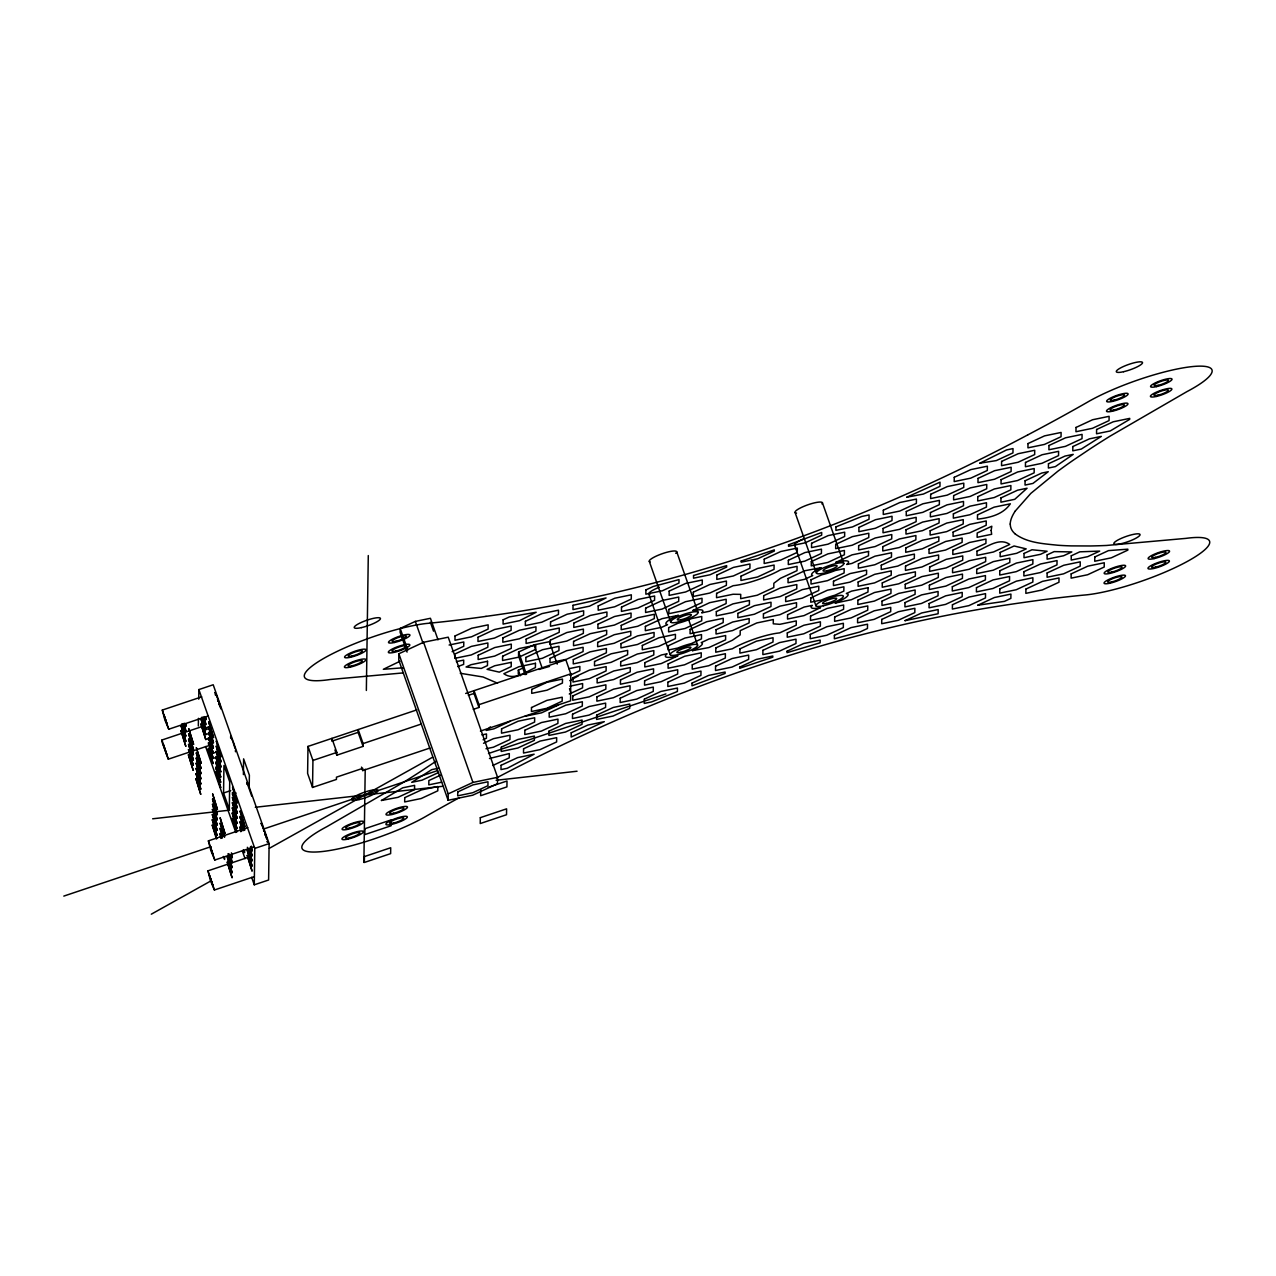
<?xml version="1.0" encoding="UTF-8"?>
<svg xmlns="http://www.w3.org/2000/svg" width="1276" height="1276" viewBox="0 0 1276 1276"><rect width="100%" height="100%" fill="white"/><g stroke="black" fill="none" stroke-linecap="round" stroke-linejoin="round"><path stroke-width="1.5" d="M186.105 724.529L186.073 726.347L184.861 723.38M198.338 725.996L198.45 718.324M198.721 699.168L198.865 689.582L213.204 684.765L269.124 843.595L268.614 880.009L254.275 884.81L251.643 877.346M205.755 739.522L200.954 724.034L205.755 739.522L209.344 738.325M205.819 734.545L201.034 719.058L205.819 734.545L209.408 733.349M209.471 728.373L205.899 729.585L202.31 717.064M206.058 717.83L206.042 719.648L204.83 716.681M208.339 749.921L208.371 748.103L213.156 763.59L208.339 749.921L211.928 748.709M213.236 758.391L208.435 742.903L213.236 758.391L216.808 757.178M213.299 753.175L208.514 737.688L213.299 753.175L216.888 751.979M215.947 768.71L215.963 766.892L220.764 782.395L215.947 768.71L219.52 767.514M216.011 763.542L216.043 761.74L220.828 777.228L216.011 763.542L219.6 762.346M216.091 758.391L216.123 756.572L220.907 772.06L216.091 758.391L219.679 757.178M223.555 793.002L223.954 765.456L229.712 781.805L229.313 809.367L223.555 793.002L230.733 790.61M224.608 857.6L224.576 859.418L223.364 856.451M230.653 738.086L230.669 736.268L232.487 740.718M232.487 794.214L232.519 792.412L237.304 807.899L232.487 794.214L236.076 793.018M235.47 751.755L235.486 749.953M244.226 830.405L240.047 816.401L244.864 830.07M243.397 774.596L243.62 758.853L249.378 775.202L249.203 787.021M244.561 850.901L244.545 852.703L243.333 849.736M246.906 784.246L246.922 782.443L251.739 796.112M254.275 884.81L254.785 848.412L198.865 689.582M416.869 709.871L307.994 746.412L307.612 773.431L312.54 787.452L336.433 779.429L336.465 777.164L362.751 768.327L362.719 770.592L429.916 748.039M312.54 787.452L312.939 760.432L307.994 746.412M336.784 755.201L336.832 752.409L331.888 738.389L331.856 741.197L358.125 732.36L358.173 729.569L363.102 743.589L363.07 746.38L336.784 755.201L334.934 749.953M363.883 862.464L365.223 769.221M366.356 690.46L368.286 555.554M398.862 653.759L398.782 660.139L448.131 800.291L472.758 795.187L497.48 783.719L497.576 777.323L448.227 637.187L423.584 642.275L398.862 653.759L448.211 793.895L448.131 800.291M438.019 639.834L430.427 618.286L415.338 621.396L400.185 628.43L400.122 632.338L407.092 652.1M454.735 656.933L454.782 654.078L471.37 646.39L487.879 642.96L487.831 647.251L471.243 654.955L454.719 658.368M478.947 707.462L474.018 693.458L474.05 690.651L478.994 704.671L478.947 707.462L473.316 709.36M480.717 789.812L480.637 795.698L506.923 786.877L507.003 780.992L488.23 787.292M518.279 674.127L518.343 670.155L523.479 667.763M557.213 664.126L549.318 641.7L533.99 644.874L518.598 652.02L518.55 655.992L525.122 674.685M465.66 693.474L565.858 659.836L570.787 673.84L570.595 700.795L480.414 731.084M203.155 726.188L161.861 740.048L162.148 742.313L168.241 759.204L207.749 745.966M168.368 759.124L161.94 740.064M247.783 827.63L208.355 840.868L210.955 850.853L214.815 860.024L254.227 846.785M247.353 857.616L207.924 870.854L210.524 880.839L214.384 890.01L253.812 876.772M214.432 889.93L208.004 870.854M201.72 696.84L162.291 710.078L164.891 720.047L168.751 729.218L208.179 715.98M168.751 729.218L162.291 710.078M214.815 860.024L208.419 840.868M1015.09 511.229L1030.785 493.429L1057.932 471.163A557.628 111.172 -19.4 0 1 1073.483 460.046L1090.438 448.642A678.577 135.288 -19.4 0 1 1109.769 436.328L1186.967 391.604A75.81 15.121 -19.4 0 0 1191.8 366.643A75.81 15.121 -19.4 0 0 1087.024 402.434A799.845 159.468 -19.4 0 1 1027.69 434.941M489.537 727.591L490.351 726.889M488.724 728.293L486.188 730.446L493.844 728.851L510.432 721.163M436.121 761.166L423.281 769.731A679.31 135.431 -19.4 0 1 404.014 781.997L327.023 826.577A75.81 15.121 -19.4 0 0 322.381 851.523A75.81 15.121 -19.4 0 0 427.316 815.555A800.515 159.596 -19.4 0 1 459.36 797.675M151.302 914.19L210.333 881.237M269.364 848.301L432.58 757.226M569.734 680.666L578.427 675.833M1027.674 434.941C858.828 524.835 676.025 590.517 485.996 616.356M496.476 777.945C661.383 691.225 839.512 627.983 1024.484 602.32A793.353 158.176 -19.4 0 1 1083.468 595.126A75.81 15.121 -19.4 0 0 1188.084 561.009A75.81 15.121 -19.4 0 0 1185.946 538.376L1106.563 545.458A683.139 136.197 -19.4 0 1 1090.198 545.969L1071.282 545.889A560.977 111.841 -19.4 0 1 1057.82 545.235C1043.29 543.688 1027.26 542.938 1015.09 533.878M399.914 661.303L383.326 669.294L403.168 667.779M452.119 651.669L463.73 646.278L463.794 641.987L449.104 645.034M538.903 669.469L549.557 666.407M569.862 675.339L579.814 670.713L579.878 666.439L568.857 668.704M569.287 694.016L582.558 687.844L582.622 683.569L569.766 686.217M483.11 739.777L486.427 738.23L486.491 733.955L481.865 734.912M558.154 705.134L541.582 712.821L525.058 716.251M483.524 743.27L493.477 738.66L510.001 735.231L509.937 739.522L493.365 747.226L486.012 748.741M438.577 772.506L422.005 780.194L411.701 782.332L431.766 769.635L438.641 768.216M440.459 775.186L428.864 780.577L428.8 784.852L441.64 782.204M489.474 758.518L509.315 753.558L509.252 757.832L492.68 765.536M448.211 793.895L472.933 782.427L497.576 777.323M205.914 727.767L209.503 726.57M208.482 739.506L212.071 738.294M208.419 744.705L211.991 743.509M468.388 695.34L474.018 693.458M312.939 760.432L336.832 752.409M363.102 743.589L420.968 724.146M478.994 704.671L570.787 673.84M240.016 818.203L243.604 817.007M63.8 896.103L211.019 846.658M263.877 828.922L437.524 770.608M488.485 753.494L665.913 693.921M254.785 848.412L269.124 843.595M456.345 661.638L463.698 660.107L463.635 664.397L457.749 666.598M152.657 818.793L229.648 810.164M255.312 807.277L442.82 786.271M496.125 780.29L577.055 771.23M403.296 672.899L330.197 679.502A75.81 15.121 -19.4 0 1 322.684 659.022A75.81 15.121 -19.4 0 1 426.104 623.501L426.615 623.454A796.495 158.798 -19.4 0 0 485.981 616.372M460.269 673.281L483.03 676.982L497.528 683.202M215.022 692.501L216.138 694.686M215.038 692.517L217.207 697.366M261.835 824.679L261.006 823.227L262.011 825.062M262.09 825.237L264.467 831.505M262.202 825.476L263.031 827.518M216.33 695.149L216.968 696.728M203.538 718.675L205.962 724.609L204.08 716.602M205.899 729.585L201.56 717.447M250.495 846.594L252.313 851.044L251.372 846.132M249.825 850.071L252.233 856.005L250.351 847.998M241.706 831.266L239.904 826.816L240.829 831.713M248.581 848.46L252.169 860.981L247.353 847.296M236.331 832.223L232.152 818.219L236.969 831.904M183.584 725.39L186.009 731.323L184.111 723.317M182.356 723.763L185.929 736.284L181.591 724.162M224.273 837.104L220.078 823.1L224.895 836.785M231.131 854.776L232.344 857.743L231.419 852.831M222.423 834.233L220.014 828.299L222.375 837.853M221.753 837.965L219.935 833.515L220.86 838.428M228.021 853.676L232.2 867.68L227.862 855.558M216.378 838.938L212.183 824.934L217 838.603M217.494 699.28L218.212 701.258M263.558 830.086L264.052 831.394L263.701 830.485M217.654 699.679L218.244 701.353M263.271 828.172L264.18 830.66M217.51 698.195L219.695 704.591M217.654 698.546L218.116 699.854M822.366 502.632L843.755 563.354A14.53 2.903 -19.4 0 1 823.977 573.099A14.53 2.903 -19.4 0 1 822.526 568.298A14.53 2.903 -19.4 0 1 843.819 563.498M795.076 512.505L816.465 573.243M794.549 545.059L815.938 605.781M676.663 551.647L698.052 612.368M687.892 617.536L697.621 645.13A14.53 2.903 -19.4 0 1 677.572 654.732A14.53 2.903 -19.4 0 1 676.487 649.803A14.53 2.903 -19.4 0 1 697.621 645.13M649.293 561.376L670.666 622.114M648.782 593.914L670.171 654.652M569.479 688.689L570.723 692.198M533.99 644.874L541.885 667.3M518.598 652.02L526.494 674.446M518.343 670.155L520.321 675.754M430.363 622.194L433.537 631.173M423.584 642.275L472.933 782.427M415.338 621.396L422.93 642.96M400.185 628.43L407.778 649.994M358.125 732.36L363.07 746.38M361.491 767.099L362.719 770.592M205.58 746.54L235.853 832.494M242.424 851.188L245.056 858.652M264.77 832.383L265.743 835.397M265.089 833.308L265.679 835.19M219.025 702.518L219.919 705.325M264.738 833.419L265.328 835.333M264.77 833.515L265.201 834.903M233.093 742.201L235.007 748.406M218.85 703.188L219.408 705.102M243.349 830.628L239.968 821.6L241.866 829.607M230.382 854.713L232.28 862.72L228.898 853.676M265.95 836.051L266.796 838.986M265.966 836.115L266.716 838.699M218.994 703.65L219.376 704.942M220.078 705.883L220.876 708.706M220.19 706.218L220.86 708.643M215.181 694.83L215.15 694.686M1010.273 524.053L1010.273 524.292A295.601 58.935 -19.4 0 0 1015.154 533.862M796.559 513.08A14.53 2.903 -19.4 0 1 807.293 505.009A14.53 2.903 -19.4 0 1 821.951 503.94M650.186 561.934A14.53 2.903 -19.4 0 1 663.026 553.433A14.53 2.903 -19.4 0 1 675.738 553.353M795.442 545.634A14.53 2.903 -19.4 0 1 804.566 538.52M649.931 594.632A14.53 2.903 -19.4 0 1 659.325 587.247M1010.209 524.069A293.943 58.6 -19.4 0 1 1015.154 511.213M991.149 530.465L991.659 534.293L977.129 537.308L977.193 533.017L991.819 526.222L991.149 530.465M181.001 730.733L185.786 746.221L181.001 730.733M181.064 725.773L185.865 741.26L181.064 725.773M188.401 754.802L193.186 770.289L188.401 754.802M188.481 749.602L193.266 765.09L188.481 749.602M188.545 744.402L193.346 759.89L188.545 744.402M188.625 739.187L193.41 754.674L188.625 739.187M188.704 733.987L193.489 749.475L188.704 733.987M188.768 728.771L193.569 744.275L188.768 728.771M195.93 778.759L200.715 794.262L195.93 778.759M196.01 773.607L200.795 789.094L196.01 773.607M196.073 768.439L200.874 783.927L196.073 768.439M196.153 763.271L200.938 778.775L196.153 763.271M196.217 758.119L201.018 773.607L196.217 758.119M196.297 752.952L201.082 768.439L196.297 752.952M196.376 747.8L201.161 763.287L196.376 747.8M208.594 732.488L213.379 747.975L208.594 732.488M208.658 727.288L213.459 742.776L208.658 727.288M208.738 722.072L213.523 737.56L208.738 722.072M212.263 819.766L217.048 835.254L212.263 819.766M212.326 814.598L217.127 830.086L212.326 814.598M212.406 809.447L217.191 824.934L212.406 809.447M212.486 804.279L217.271 819.766L212.486 804.279M212.55 799.111L217.351 814.598L212.55 799.111M212.629 793.959L217.414 809.447L212.629 793.959M215.899 772.06L220.684 787.547L215.899 772.06M216.186 751.42L220.987 766.908L216.186 751.42M216.266 746.253L221.051 761.74L216.266 746.253M216.33 741.085L221.131 756.572L216.33 741.085M220.158 817.9L224.943 833.387L220.158 817.9M227.272 862.129L232.057 877.633L227.272 862.129M227.335 857.169L232.136 872.656L227.335 857.169M232.216 813.067L237.017 828.555L232.216 813.067M232.296 807.899L237.081 823.387L232.296 807.899M232.376 802.732L237.161 818.219L232.376 802.732M232.439 797.58L237.24 813.067L232.439 797.58M232.599 787.244L237.384 802.732L232.599 787.244M240.127 811.185L244.912 826.673L240.127 811.185M247.241 855.43L252.026 870.918L247.241 855.43M247.305 850.47L252.09 865.957L247.305 850.47M364.442 856.563L364.346 862.464L390.631 853.628L390.711 847.742L364.442 856.563M364.84 828.73L364.745 834.616L391.03 825.795L391.11 819.91L364.84 828.73M381.444 800.483L397.968 797.34L414.54 789.637L414.604 785.362L402.753 787.802L381.444 800.483M404.747 797.644L404.683 801.934L421.208 798.505L437.796 790.817L437.843 786.526L421.335 789.94L404.747 797.644M455.038 635.958L454.974 640.233L471.498 636.82L488.086 629.116L488.15 624.841L471.626 628.255L455.038 635.958M457.765 791.933L457.701 795.841L472.79 792.715L487.942 785.681L487.99 781.773L472.902 784.899L457.765 791.933M478.037 637.202L477.974 641.493L494.498 638.08L511.086 630.376L511.15 626.085L494.625 629.499L478.037 637.202M478.197 655.242L478.133 659.517L494.657 656.103L511.245 648.399L511.309 644.125L494.785 647.538L478.197 655.242M480.318 817.661L480.239 823.546L506.524 814.726L506.604 808.825L480.318 817.661M487.528 661.287L487.464 665.578L481.275 668.449L466.059 666.997L471.004 664.7L487.528 661.287M501.053 765.313L500.99 769.587L507.194 768.312L534.15 754.196L517.641 757.609L501.053 765.313M501.309 747.178L501.245 751.452L517.769 748.039L534.357 740.335L534.421 736.061L517.896 739.474L501.309 747.178M501.564 728.883L501.516 733.174L518.04 729.76L534.612 722.056L534.676 717.766L518.152 721.195L501.564 728.883M502.616 656.231L502.553 660.505L519.077 657.092L535.665 649.388L535.713 645.114L519.204 648.527L502.616 656.231M502.872 637.936L502.808 642.211L519.332 638.798L535.92 631.094L535.984 626.819L519.46 630.232L502.872 637.936M503.127 619.801L503.079 624.092L519.603 620.662L536.191 612.257L509.363 616.914L503.127 619.801M511.261 662.34L511.213 666.614L499.299 672.149L487.065 669.326L494.753 665.753L511.261 662.34M523.575 748.773L523.511 753.047L540.035 749.634L556.623 741.93L556.671 737.656L540.147 741.069L523.575 748.773M525.393 621.3L525.329 625.591L541.853 622.178L558.441 614.474L558.505 610.183L541.981 613.612L525.393 621.3M524.851 730.255L524.787 734.529L541.311 731.116L557.899 723.412L557.963 719.138L541.439 722.551L524.851 730.255M525.887 657.427L525.84 661.702L542.364 658.288L558.936 650.585L559 646.31L542.475 649.723L525.887 657.427M526.159 639.132L526.095 643.423L542.619 640.01L559.207 632.306L559.271 628.015L542.747 631.445L526.159 639.132M531.502 707.526L531.438 711.498L546.782 708.324L562.158 701.178L562.222 697.206L546.894 700.38L531.502 707.526M531.757 689.391L531.709 693.362L547.037 690.188L562.429 683.043L562.477 679.071L547.149 682.245L531.757 689.391M535.457 663.297L535.394 667.587C525.521 672.021 513.973 680.953 503.829 673.728L518.933 666.726L535.457 663.297M548.983 731.164L548.919 735.455L565.443 732.041L582.031 724.337L582.095 720.047L565.571 723.46L548.983 731.164M549.254 712.885L549.19 717.16L565.715 713.747L582.303 706.043L582.35 701.768L565.826 705.181L549.254 712.885M550.036 658.416L549.972 662.691L566.496 659.277L583.068 651.573L583.132 647.299L566.608 650.712L550.036 658.416M550.291 640.217L550.227 644.492L566.751 641.078L583.339 633.375L583.403 629.1L566.879 632.513L550.291 640.217M550.546 621.922L550.482 626.213L567.007 622.8L583.595 615.096L583.658 610.805L567.134 614.219L550.546 621.922M571.217 732.775L571.154 737.05L604.314 721.658L587.789 725.071L571.217 732.775M573.036 605.303L572.972 609.593L589.496 606.18L606.084 597.95L573.036 605.303M572.525 714.241L572.461 718.532L588.986 715.102L605.574 707.414L605.637 703.124L589.113 706.537L572.525 714.241M572.796 695.946L572.733 700.237L589.257 696.824L605.845 689.12L605.893 684.829L589.368 688.258L572.796 695.946M573.052 677.747L572.988 682.022L589.512 678.609L606.1 670.905L606.164 666.63L589.64 670.044L573.052 677.747M573.307 659.612L573.243 663.903L589.767 660.474L606.355 652.786L606.419 648.495L589.895 651.908L573.307 659.612M573.578 641.413L573.514 645.704L590.038 642.291L606.626 634.587L606.674 630.296L590.15 633.709L573.578 641.413M573.833 623.135L573.769 627.409L590.294 623.996L606.882 616.292L606.945 612.017L590.421 615.431L573.833 623.135M594.552 661.51L594.488 665.785L611.013 662.372L627.601 654.668L627.664 650.393L611.14 653.806L594.552 661.51M596.658 715.166L596.61 719.441L613.118 716.027L629.706 708.324L629.77 704.049L613.246 707.462L596.658 715.166M596.929 696.871L596.865 701.146L613.389 697.733L629.977 690.029L630.041 685.754L613.517 689.168L596.929 696.871M597.184 678.673L597.12 682.963L613.644 679.534L630.232 671.846L630.296 667.555L613.772 670.969L597.184 678.673M597.71 642.402L597.646 646.693L614.171 643.264L630.759 635.576L630.807 631.285L614.282 634.698L597.71 642.402M597.965 624.203L597.902 628.494L614.426 625.065L631.014 617.377L631.078 613.086L614.553 616.499L597.965 624.203M598.221 605.925L598.173 610.199L614.697 606.786L631.269 599.082L631.333 594.807L614.809 598.221L598.221 605.925M620.2 698.227L620.152 702.518L636.66 699.104L653.248 691.401L653.312 687.11L636.788 690.539L620.2 698.227M620.471 679.948L620.407 684.223L636.931 680.81L653.519 673.106L653.583 668.831L637.059 672.245L620.471 679.948M620.726 661.734L620.662 666.024L637.187 662.595L653.775 654.907L653.838 650.616L637.314 654.03L620.726 661.734M620.981 643.598L620.933 647.889L637.458 644.476L654.03 636.772L654.094 632.481L637.569 635.911L620.981 643.598M621.252 625.415L621.189 629.69L637.713 626.277L654.301 618.573L654.365 614.298L637.84 617.712L621.252 625.415M621.508 607.121L621.444 611.395L637.968 607.982L654.556 600.278L654.62 596.004L638.096 599.417L621.508 607.121M642.338 645.465L642.275 649.739L658.799 646.326L675.387 638.622L675.451 634.347L658.926 637.761L642.338 645.465M644.348 699.152L644.284 703.427L651.605 701.912L677.396 691.496L677.444 688.035L660.92 691.448L644.348 699.152M644.603 680.858L644.539 685.148L661.064 681.719L677.652 674.031L677.715 669.74L661.191 673.154L644.603 680.858M644.859 662.659L644.795 666.949L661.319 663.536L677.907 655.832A19.587 3.908 -19.4 0 1 667.109 653.79L661.447 654.971L644.859 662.659M645.385 626.388L645.321 630.679L661.845 627.266L667.523 624.618A19.587 3.908 -19.4 0 1 678.497 615.303L661.973 618.685L645.385 626.388M645.64 608.189L645.576 612.48L662.1 609.067L678.688 601.363L678.752 597.072L662.228 600.502L645.64 608.189M645.911 589.911L645.847 594.185L662.372 590.772L678.96 583.068L679.007 579.607L653.264 586.497L645.911 589.911M667.89 682.229L667.827 686.504L684.351 683.091L700.923 675.387L700.987 671.112L684.462 674.525L667.89 682.229M668.145 663.935L668.082 668.225L684.606 664.796L701.194 657.108L701.258 652.818L684.734 656.231L668.145 663.935M668.401 645.72L668.337 650.01L677.731 648.064A19.587 3.908 -19.4 0 1 691.273 643.614L701.449 638.893L701.513 634.603L684.989 638.032L668.401 645.72M668.672 627.601L668.608 631.875L685.132 628.462L701.704 620.758L701.768 616.483L691.688 618.557A19.587 3.908 -19.4 0 1 678.019 623.246L668.672 627.601M668.927 609.402L668.863 613.676L685.387 610.263L701.975 602.559L702.039 598.284L685.515 601.698L668.927 609.402M669.182 591.107L669.134 595.398L685.643 591.968L702.231 584.28L702.294 579.99L685.77 583.403L669.182 591.107M690.125 629.419L690.061 633.693L706.585 630.28L723.173 622.576L723.237 618.302L706.713 621.715L690.125 629.419M692.023 683.139L691.975 685.802L725.103 673.457L725.119 672.021L708.595 675.435L692.023 683.139M692.278 664.844L692.214 669.134L708.738 665.721L725.326 658.017L725.39 653.727L708.866 657.156L692.278 664.844M692.485 650.648L709.009 647.522L725.581 639.818L725.645 635.544L709.121 638.957L701.258 642.61A19.587 3.908 -19.4 0 1 692.485 650.648M693.059 610.391L693.059 610.662A19.587 3.908 -19.4 0 1 701.672 612.879L709.52 611.252L726.108 603.548L726.172 599.273L709.647 602.687L693.059 610.391M693.315 592.192L693.267 596.466L709.775 593.053L726.363 585.349L726.427 581.074L709.903 584.488L693.315 592.192M693.554 575.508L693.522 578.188L710.046 574.758L726.634 567.07L726.65 565.619L693.554 575.508M715.565 666.216L715.501 670.506L732.025 667.077L748.613 659.389L748.661 655.098L732.137 658.512L715.565 666.216M715.82 647.921L715.756 652.211L732.28 648.798A34.101 6.795 -19.4 0 1 779.636 632.896L796.224 625.192L796.288 620.902L779.764 624.331L773.256 623.805L773.32 619.53L756.796 622.943L740.224 630.647L740.16 634.922L732.408 640.233L715.82 647.921M716.075 629.722L716.027 633.997L732.552 630.583L749.124 622.879L749.187 618.605L732.663 622.018L716.075 629.722M716.346 611.587L716.283 615.861L732.807 612.448L749.395 604.744L749.443 600.47L732.934 603.883L716.346 611.587M716.602 593.388L716.538 597.678L733.062 594.249L740.734 594.377L740.67 598.651L757.194 595.238L773.782 587.534L773.846 583.26L780.418 578.347L797.006 570.659L797.069 566.369L780.545 569.782A34.101 6.795 -19.4 0 1 733.19 585.684L716.602 593.388M716.873 575.093L716.809 579.384L733.333 575.97L749.905 568.267L749.969 563.976L733.445 567.405L716.873 575.093M737.911 613.373L737.847 617.648L754.371 614.235L770.959 606.531L771.023 602.256L754.499 605.669L737.911 613.373M739.697 667.125L739.681 668.289L772.778 657.188L772.809 656.008L756.285 659.437L739.697 667.125M739.952 648.846L739.889 653.121L756.413 649.707L773.001 642.003L773.065 637.729L756.54 641.142L739.952 648.846M741.005 576.178L740.941 580.468L757.465 577.039L774.038 569.351L774.101 565.061L757.577 568.474L741.005 576.178M741.212 561.009L741.197 562.174L757.721 558.76L774.309 551.057L774.325 549.876L741.212 561.009M762.92 650.313L762.857 654.604L779.381 651.175L795.969 643.487L796.017 639.196L779.508 642.61L762.92 650.313M763.447 613.836L763.383 618.11L779.907 614.697L796.479 606.993L796.543 602.719L780.019 606.132L763.447 613.836M763.702 595.685L763.638 599.959L780.162 596.546L796.75 588.842L796.814 584.567L780.29 587.981L763.702 595.685M764.228 559.191L764.164 563.482L780.689 560.068L797.261 552.364L797.325 548.074L780.8 551.503L764.228 559.191M785.697 597.327L785.649 601.602L802.157 598.189L818.745 590.485L818.809 586.21L802.285 589.624L785.697 597.327M787.053 651.223L787.037 652.674L820.117 642.801L820.165 640.105L803.641 643.535L787.053 651.223M787.308 632.944L787.244 637.218L803.768 633.805L820.356 626.101L820.42 621.827L803.896 625.24L787.308 632.944M787.579 614.745L787.515 619.035L804.039 615.606L820.627 607.583A19.587 3.908 -19.4 0 1 812.27 605.366L804.151 607.041L787.579 614.745M788.09 578.475L788.026 582.749L804.55 579.336L812.7 575.556A19.587 3.908 -19.4 0 1 821.202 567.676L804.678 570.771L788.09 578.475M788.361 560.276L788.297 564.566L804.821 561.137L821.393 553.449L821.457 549.159L804.933 552.572L788.361 560.276M788.568 544.82L788.552 546.272L805.076 542.858L821.664 535.154L821.696 532.475L788.568 544.82M810.276 634.411L810.212 638.702L826.736 635.273L843.324 627.585L843.388 623.294L826.864 626.707L810.276 634.411M810.531 616.117L810.467 620.407L826.992 616.994L843.58 609.29L843.643 604.999L827.119 608.429L810.531 616.117M810.802 597.934L810.739 602.208L821.473 599.991A19.587 3.908 -19.4 0 1 835.03 595.19L843.835 591.091L843.899 586.816L827.374 590.23L810.802 597.934M811.058 579.783L810.994 584.057L827.518 580.644L844.106 572.956L844.17 568.665L835.381 570.484A19.587 3.908 -19.4 0 1 821.84 574.774L811.058 579.783M811.313 561.584L811.249 565.874L827.773 562.445L844.361 554.757L844.425 550.466L827.901 553.88L811.313 561.584M811.584 543.305L811.52 547.579L828.044 544.166L844.632 536.462L844.68 532.188L828.156 535.601L811.584 543.305M833.483 581.282L833.435 585.556L849.944 582.143L866.532 574.439L866.595 570.165L850.071 573.578L833.483 581.282M834.408 635.32L834.36 638.798L860.104 631.907L867.457 628.494L867.52 624.203L850.996 627.632L834.408 635.32M834.663 617.042L834.616 621.316L851.124 617.903L867.712 610.199L867.776 605.925L851.252 609.338L834.663 617.042M835.716 544.374L835.652 548.664L852.177 545.235L868.765 537.547L868.812 533.256L852.288 536.67L835.716 544.374M835.955 526.908L835.908 530.369L852.432 526.956L869.02 519.252L869.084 514.962L861.763 516.477L835.955 526.908M857.632 618.509L857.568 622.8L874.092 619.37L890.68 611.683L890.744 607.392L874.22 610.805L857.632 618.509M857.887 600.214L857.823 604.505L874.347 601.092L890.935 593.388L890.999 589.097L874.475 592.527L857.887 600.214M858.158 582.015L858.094 586.29L874.618 582.877L891.206 575.173L891.254 570.898L874.73 574.312L858.158 582.015M858.413 563.88L858.349 568.171L874.873 564.742L891.461 557.054L891.525 552.763L875.001 556.176L858.413 563.88M858.668 545.681L858.604 549.972L875.129 546.559L891.717 538.855L891.78 534.564L875.256 537.978L858.668 545.681M858.939 527.403L858.876 531.677L875.4 528.264L891.988 520.56L892.036 516.286L875.511 519.699L858.939 527.403M868.031 587.726L867.983 592.016L851.395 599.704L834.998 603.101A19.587 3.908 -19.4 0 0 846.339 593.547L851.507 591.139L868.031 587.726M868.557 551.455L868.493 555.73L851.905 563.434L846.754 564.502A19.587 3.908 -19.4 0 0 835.573 562.509L852.033 554.869L868.557 551.455M881.269 565.236L881.222 569.511L897.746 566.097L914.318 558.394L914.382 554.119L897.857 557.532L881.269 565.236M881.764 619.418L881.7 623.709L898.224 620.295L914.812 612.592L914.876 608.301L898.352 611.73L881.764 619.418M882.019 601.14L881.971 605.414L898.495 602.001L915.067 594.297L915.131 590.022L898.607 593.436L882.019 601.14M882.29 582.941L882.226 587.231L898.751 583.802L915.339 576.114L915.386 571.823L898.878 575.237L882.29 582.941M882.801 546.67L882.753 550.945L899.261 547.532L915.849 539.828L915.913 535.553L899.389 538.966L882.801 546.67M883.072 528.471L883.008 532.762L899.532 529.333L916.12 521.645L916.168 517.354L899.644 520.768L883.072 528.471M883.327 510.193L883.263 514.467L899.787 511.054L916.375 503.35L916.439 499.075L899.915 502.489L883.327 510.193M904.987 602.607L904.923 606.898L921.447 603.468L938.035 595.78L938.099 591.49L921.575 594.903L904.987 602.607M905.242 584.312L905.194 588.603L921.703 585.19L938.291 577.486L938.354 573.195L921.83 576.624L905.242 584.312M905.513 566.113L905.45 570.388L921.974 566.975L938.562 559.271L938.61 554.996L922.085 558.409L905.513 566.113M905.769 547.978L905.705 552.269L922.229 548.84L938.817 541.152L938.881 536.861L922.357 540.274L905.769 547.978M906.024 529.779L905.976 534.07L922.484 530.656L939.072 522.953L939.136 518.662L922.612 522.075L906.024 529.779M906.295 511.501L906.231 515.775L922.755 512.362L939.343 504.658L939.391 500.383L922.883 503.797L906.295 511.501M905.083 620.662L938.115 613.74L938.179 609.545L921.655 612.974L905.083 620.662M906.837 497.193L923.361 494.067L939.949 486.363L940.013 482.168L906.837 497.193M929.056 549.174L929.008 553.465L945.532 550.052L962.104 542.348L962.168 538.057L945.644 541.487L929.056 549.174M929.119 603.532L929.056 607.807L945.58 604.393L962.168 596.69L962.232 592.415L945.707 595.828L929.119 603.532M929.375 585.237L929.327 589.512L945.851 586.099L962.423 578.395L962.487 574.12L945.963 577.534L929.375 585.237M929.646 567.038L929.582 571.329L946.106 567.9L962.694 560.212L962.758 555.921L946.234 559.335L929.646 567.038M930.156 530.768L930.108 535.059L946.632 531.629L963.205 523.942L963.268 519.651L946.744 523.064L930.156 530.768M930.427 512.569L930.363 516.86L946.888 513.446L963.476 505.743L963.524 501.452L947.015 504.865L930.427 512.569M930.683 494.29L930.619 498.565L947.143 495.152L963.731 487.448L963.795 483.173L947.27 486.587L930.683 494.29M952.343 586.705L952.279 590.995L968.803 587.566L985.391 579.878L985.455 575.588L968.931 579.001L952.343 586.705M952.598 568.41L952.55 572.701L969.074 569.287L985.646 561.584L985.71 557.309L969.186 560.722L952.598 568.41M952.869 550.211L952.805 554.486L969.329 551.072L985.917 543.369L985.965 539.094L969.457 542.507L952.869 550.211M953.124 532.076L953.06 536.367L969.585 532.937L986.173 525.249L986.236 520.959L969.712 524.372L953.124 532.076M953.379 513.877L953.332 518.168L969.856 514.754L986.428 507.05L986.492 502.76L969.967 506.189L953.379 513.877M953.65 495.598L953.587 499.873L970.111 496.46L986.699 488.756L986.763 484.481L970.238 487.895L953.65 495.598M952.438 604.76L952.375 609.051L968.899 605.637L985.471 597.934L985.535 593.643L969.01 597.072L952.438 604.76M954.257 477.304L954.193 481.578L970.717 478.165L987.305 470.461L987.369 466.187L970.845 469.6L954.257 477.304M976.475 587.63L976.411 591.904L992.935 588.491L1009.523 580.787L1009.587 576.513L993.063 579.926L976.475 587.63M976.746 569.335L976.682 573.61L993.207 570.197L1009.779 562.493L1009.842 558.218L993.318 561.631L976.746 569.335M977.001 551.136L976.938 555.427L993.462 551.998L1009.763 544.437C999.315 537.068 987.082 547.117 977.001 551.136M977.512 514.866L977.464 519.157C989.985 517.721 1003.032 514.515 1010.353 503.813L994.1 507.162L977.512 514.866M977.783 496.667L977.719 500.958L994.243 497.544L1010.831 489.84L1010.895 485.55L994.371 488.963L977.783 496.667M978.038 478.388L977.974 482.663L994.498 479.25L1011.086 471.546L1011.15 467.271L994.626 470.685L978.038 478.388M977.815 605.223L1004.435 601.379L1010.863 598.38L1010.927 594.106L994.403 597.519L977.815 605.223M979.856 463.204L996.365 460.572L1012.953 452.884L1013.016 448.594L1006.605 449.918L979.856 463.204M999.794 570.771L999.73 575.061L1016.254 571.648L1032.842 563.944L1032.906 559.654L1016.382 563.067L999.794 570.771M1001.102 479.664L1001.038 483.939L1017.562 480.526L1034.15 472.822L1034.198 468.547L1017.69 471.96L1001.102 479.664M999.794 588.858L999.73 593.149L1016.254 589.735L1032.842 582.031L1032.89 577.741L1016.366 581.17L999.794 588.858M1000.193 552.444L1000.129 556.719L1016.653 553.305L1026.207 548.871L1014.085 545.984L1000.193 552.444M1000.974 497.895L1000.91 502.186L1014.755 499.315L1027.068 488.23L1017.562 490.207L1000.974 497.895M1001.612 461.402L1001.548 465.676L1018.073 462.263L1034.661 454.559L1034.724 450.284L1018.2 453.698L1001.612 461.402M1023.926 571.696L1023.862 575.97L1040.387 572.557L1056.975 564.853L1057.038 560.579L1040.514 563.992L1023.926 571.696M1024.054 553.449L1023.99 557.724L1040.514 554.31L1047.118 551.248L1031.965 549.765L1024.054 553.449M1025.091 480.781L1025.043 485.071L1032.922 483.429L1048.25 471.721L1041.679 473.077L1025.091 480.781M1025.489 462.454L1025.426 466.729L1041.95 463.316L1058.538 455.612L1058.601 451.337L1042.077 454.75L1025.489 462.454M1025.92 589.065L1025.856 593.356L1042.38 589.927L1058.968 582.239L1059.016 577.948L1042.492 581.362L1025.92 589.065M1027.993 443.57L1027.946 447.844L1044.454 444.431L1061.042 436.727L1061.106 432.452L1044.581 435.866L1027.993 443.57M1047.149 554.869L1047.086 559.159L1063.61 555.746L1071.824 551.918L1054.151 551.615L1047.149 554.869M1048.457 463.762L1048.393 468.037L1055.364 466.601L1073.228 454.368L1065.045 456.058L1048.457 463.762M1047.149 572.956L1047.086 577.246L1063.61 573.833L1080.198 566.129L1080.246 561.839L1063.737 565.268L1047.149 572.956M1048.968 445.499L1048.904 449.774L1065.428 446.361L1082.016 438.657L1082.08 434.382L1065.556 437.796L1048.968 445.499M1071.282 555.794L1071.218 560.068L1087.742 556.655L1099.689 551.104L1079.815 551.822L1071.282 555.794M1072.845 446.552L1072.781 450.827L1081.282 449.072L1101.332 436.392L1089.433 438.848L1072.845 446.552M1071.17 573.881L1071.106 578.156L1087.63 574.742L1104.203 567.038L1104.266 562.764L1087.742 566.177L1071.17 573.881M1076.019 427.444L1075.955 431.719L1092.479 428.305L1109.051 420.601L1109.115 416.327L1092.591 419.74L1076.019 427.444M1094.792 556.958L1094.728 561.249L1111.252 557.835L1127.824 550.131L1127.84 549.174L1108.477 550.61L1094.792 556.958M1096.61 429.502L1096.547 433.776L1110.2 430.969L1129.707 419.341L1129.723 418.384L1113.198 421.798L1096.61 429.502M267.434 842.144L267.322 841.187L267.434 842.144M163.886 714.895L167.14 724.433L163.95 714.863M163.456 744.881L166.709 754.419L163.472 744.849M209.95 845.701L213.204 855.239L209.998 845.653M209.519 875.671L212.773 885.209L209.535 875.639M827.007 570.755A7.449 1.483 -19.4 0 0 837.136 565.826A7.449 1.483 -19.4 0 0 826.178 568.314A7.449 1.483 -19.4 0 0 827.007 570.755M678.322 622.018A14.53 2.903 -19.4 0 0 698.068 612.416A14.53 2.903 -19.4 0 0 676.695 617.281A14.53 2.903 -19.4 0 0 678.322 622.018M681.256 619.689A7.449 1.483 -19.4 0 0 691.385 614.761A7.449 1.483 -19.4 0 0 680.427 617.249A7.449 1.483 -19.4 0 0 681.256 619.689M823.387 605.781A14.53 2.903 -19.4 0 0 843.356 596.179A14.53 2.903 -19.4 0 0 822.175 600.884A14.53 2.903 -19.4 0 0 823.387 605.781M826.529 603.404A7.449 1.483 -19.4 0 0 836.673 598.476A7.449 1.483 -19.4 0 0 825.716 600.964A7.449 1.483 -19.4 0 0 826.529 603.404M680.794 652.339A7.449 1.483 -19.4 0 0 690.922 647.41A7.449 1.483 -19.4 0 0 679.964 649.915A7.449 1.483 -19.4 0 0 680.794 652.339M359.082 799.589A13.892 2.775 -19.4 0 0 377.967 790.402A13.892 2.775 -19.4 0 0 357.519 795.044A13.892 2.775 -19.4 0 0 359.082 799.589M349.688 827.996A7.576 1.515 -19.4 0 0 359.991 822.972A7.576 1.515 -19.4 0 0 348.842 825.508A7.576 1.515 -19.4 0 0 349.688 827.996M393.614 813.243A7.576 1.515 -19.4 0 0 403.918 808.234A7.576 1.515 -19.4 0 0 392.769 810.754A7.576 1.515 -19.4 0 0 393.614 813.243M393.471 823.084A7.576 1.515 -19.4 0 0 403.774 818.075A7.576 1.515 -19.4 0 0 392.625 820.612A7.576 1.515 -19.4 0 0 393.471 823.084M349.544 837.838A7.576 1.515 -19.4 0 0 359.848 832.813A7.576 1.515 -19.4 0 0 348.699 835.349A7.576 1.515 -19.4 0 0 349.544 837.838M348.109 829.24A11.372 2.265 -19.4 0 0 363.564 821.728A11.372 2.265 -19.4 0 0 346.833 825.524A11.372 2.265 -19.4 0 0 348.109 829.24M392.035 814.487A11.372 2.265 -19.4 0 0 407.491 806.974A11.372 2.265 -19.4 0 0 390.759 810.77A11.372 2.265 -19.4 0 0 392.035 814.487M391.891 824.328A11.372 2.265 -19.4 0 0 407.347 816.815A11.372 2.265 -19.4 0 0 390.631 820.612A11.372 2.265 -19.4 0 0 391.891 824.328M347.965 839.082A11.372 2.265 -19.4 0 0 363.421 831.569A11.372 2.265 -19.4 0 0 346.689 835.365A11.372 2.265 -19.4 0 0 347.965 839.082M1153.967 568.442A11.372 2.265 -19.4 0 0 1169.422 560.914A11.372 2.265 -19.4 0 0 1152.707 564.726A11.372 2.265 -19.4 0 0 1153.967 568.442M1110.04 583.196A11.372 2.265 -19.4 0 0 1125.496 575.667A11.372 2.265 -19.4 0 0 1108.78 579.479A11.372 2.265 -19.4 0 0 1110.04 583.196M1110.184 573.339A11.372 2.265 -19.4 0 0 1125.639 565.826A11.372 2.265 -19.4 0 0 1108.908 569.622A11.372 2.265 -19.4 0 0 1110.184 573.339M1154.11 558.601A11.372 2.265 -19.4 0 0 1169.566 551.072A11.372 2.265 -19.4 0 0 1152.85 554.885A11.372 2.265 -19.4 0 0 1154.11 558.601M1155.546 567.182A7.576 1.515 -19.4 0 0 1165.849 562.174A7.576 1.515 -19.4 0 0 1154.7 564.71A7.576 1.515 -19.4 0 0 1155.546 567.182M1111.619 581.936A7.576 1.515 -19.4 0 0 1121.923 576.927A7.576 1.515 -19.4 0 0 1110.774 579.463A7.576 1.515 -19.4 0 0 1111.619 581.936M1111.763 572.095A7.576 1.515 -19.4 0 0 1122.067 567.086A7.576 1.515 -19.4 0 0 1110.918 569.622A7.576 1.515 -19.4 0 0 1111.763 572.095M1155.689 557.341A7.576 1.515 -19.4 0 0 1165.993 552.333A7.576 1.515 -19.4 0 0 1154.844 554.869A7.576 1.515 -19.4 0 0 1155.689 557.341M1121.157 543.688A13.892 2.775 -19.4 0 0 1140.042 534.5A13.892 2.775 -19.4 0 0 1119.61 539.142A13.892 2.775 -19.4 0 0 1121.157 543.688M1123.614 371.699A13.892 2.775 -19.4 0 0 1142.514 362.496A13.892 2.775 -19.4 0 0 1122.067 367.153A13.892 2.775 -19.4 0 0 1123.614 371.699M1158.018 395.193A7.576 1.515 -19.4 0 0 1168.322 390.185A7.576 1.515 -19.4 0 0 1157.172 392.705A7.576 1.515 -19.4 0 0 1158.018 395.193M1114.076 409.947A7.576 1.515 -19.4 0 0 1124.395 404.923A7.576 1.515 -19.4 0 0 1113.23 407.459A7.576 1.515 -19.4 0 0 1114.076 409.947M1114.219 400.09A7.576 1.515 -19.4 0 0 1124.523 395.081A7.576 1.515 -19.4 0 0 1113.374 397.618A7.576 1.515 -19.4 0 0 1114.219 400.09M1158.145 385.352A7.576 1.515 -19.4 0 0 1168.449 380.328A7.576 1.515 -19.4 0 0 1157.3 382.864A7.576 1.515 -19.4 0 0 1158.145 385.352M1156.439 396.437A11.372 2.265 -19.4 0 0 1171.894 388.925A11.372 2.265 -19.4 0 0 1155.163 392.721A11.372 2.265 -19.4 0 0 1156.439 396.437M1112.513 411.191A11.372 2.265 -19.4 0 0 1127.968 403.663A11.372 2.265 -19.4 0 0 1111.236 407.475A11.372 2.265 -19.4 0 0 1112.513 411.191M1112.656 401.35A11.372 2.265 -19.4 0 0 1128.112 393.821A11.372 2.265 -19.4 0 0 1111.38 397.634A11.372 2.265 -19.4 0 0 1112.656 401.35M1156.582 386.596A11.372 2.265 -19.4 0 0 1172.038 379.084A11.372 2.265 -19.4 0 0 1155.306 382.88A11.372 2.265 -19.4 0 0 1156.582 386.596M350.565 657.236A11.372 2.265 -19.4 0 0 366.021 649.723A11.372 2.265 -19.4 0 0 349.305 653.519A11.372 2.265 -19.4 0 0 350.565 657.236M394.491 642.482A11.372 2.265 -19.4 0 0 409.947 634.97A11.372 2.265 -19.4 0 0 393.231 638.766A11.372 2.265 -19.4 0 0 394.491 642.482M394.364 652.323A11.372 2.265 -19.4 0 0 409.819 644.811A11.372 2.265 -19.4 0 0 393.088 648.607A11.372 2.265 -19.4 0 0 394.364 652.323M350.437 667.077A11.372 2.265 -19.4 0 0 365.893 659.564A11.372 2.265 -19.4 0 0 349.161 663.361A11.372 2.265 -19.4 0 0 350.437 667.077M352.144 655.992A7.576 1.515 -19.4 0 0 362.448 650.983A7.576 1.515 -19.4 0 0 351.299 653.519A7.576 1.515 -19.4 0 0 352.144 655.992M396.07 641.238A7.576 1.515 -19.4 0 0 406.374 636.23A7.576 1.515 -19.4 0 0 395.225 638.766A7.576 1.515 -19.4 0 0 396.07 641.238M395.927 651.079A7.576 1.515 -19.4 0 0 406.231 646.071A7.576 1.515 -19.4 0 0 395.081 648.607A7.576 1.515 -19.4 0 0 395.927 651.079M352.001 665.833A7.576 1.515 -19.4 0 0 362.304 660.824A7.576 1.515 -19.4 0 0 351.155 663.361A7.576 1.515 -19.4 0 0 352.001 665.833M361.539 627.585A13.892 2.775 -19.4 0 0 380.439 618.397A13.892 2.775 -19.4 0 0 359.991 623.039A13.892 2.775 -19.4 0 0 361.539 627.585"/></g></svg>
